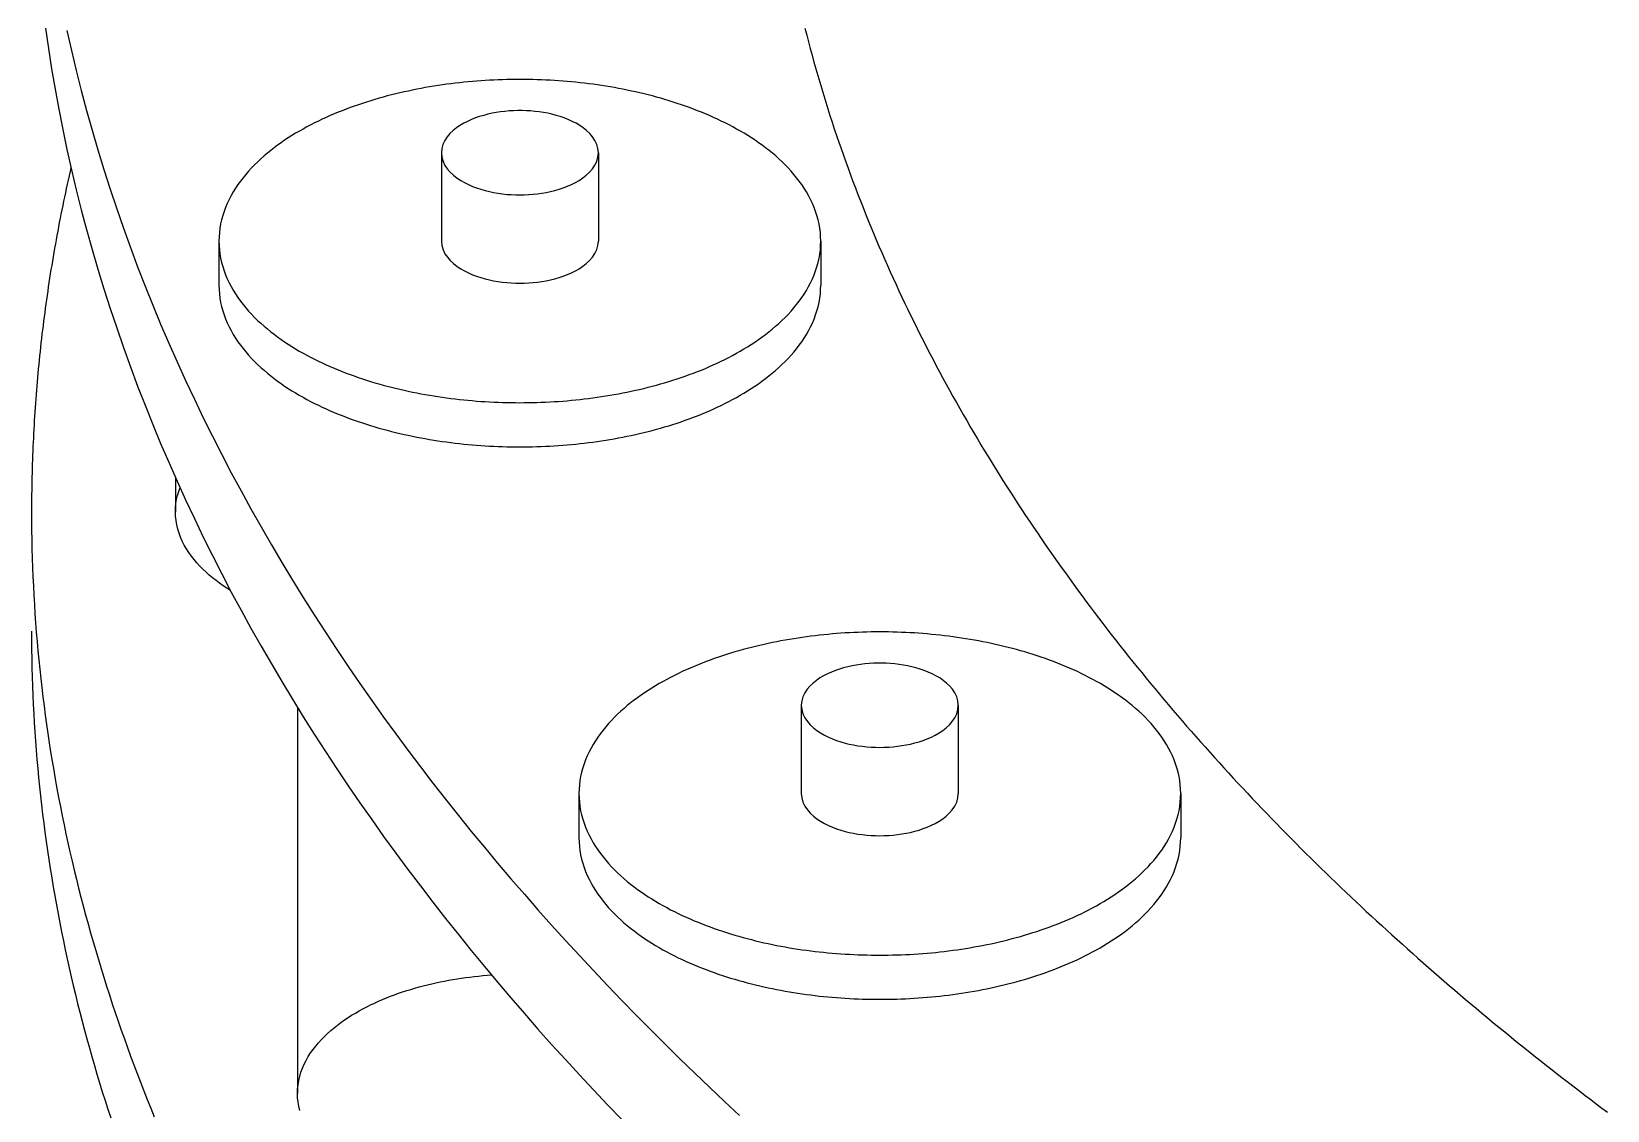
# Model space of a CAD drawing. Header units: millimetres. Extents: x 0 to 841, y 0 to 594.
# Drawn here: x 189.66 to 233.58, y 301.93 to 331.99 of the extents above; entities that cross this region are included whole.
import ezdxf

# ---------------------------------------------------------------- set-up
doc = ezdxf.new("R2010")
doc.units = ezdxf.units.MM
doc.layers.add('FINA', color=7, linetype='CONTINUOUS', lineweight=25)

msp = doc.modelspace()

# ---------------------------------------------------------------- linework, layer by layer
at = {"layer": 'FINA'}
for points in [[(190.048, 332.089), (190.13, 331.522), (190.219, 330.955), (190.315, 330.39), (190.419, 329.826), (190.53, 329.263), (190.648, 328.702), (190.774, 328.143), (190.907, 327.585), (191.047, 327.029), (191.194, 326.475), (191.349, 325.922), (191.51, 325.372), (191.678, 324.824), (191.852, 324.278), (192.034, 323.734), (192.222, 323.192), (192.416, 322.653), (192.617, 322.115), (192.825, 321.581), (193.038, 321.049), (193.258, 320.519), (193.484, 319.992), (193.716, 319.467), (193.953, 318.946), (194.197, 318.426), (194.446, 317.91), (194.701, 317.396), (194.961, 316.885), (195.227, 316.377), (195.498, 315.872), (195.775, 315.37), (196.056, 314.87), (196.343, 314.373), (196.635, 313.88), (196.931, 313.389), (197.233, 312.901), (197.539, 312.416), (197.85, 311.935), (198.166, 311.456), (198.486, 310.98), (198.81, 310.507), (199.139, 310.037), (199.472, 309.57), (199.809, 309.106), (200.15, 308.646), (200.495, 308.188), (200.845, 307.733), (201.198, 307.281), (201.555, 306.832), (201.915, 306.387), (202.28, 305.944), (202.648, 305.504), (203.019, 305.067), (203.394, 304.633), (203.773, 304.202), (204.154, 303.774), (204.539, 303.349), (204.927, 302.927), (205.319, 302.508), (205.713, 302.092), (206.111, 301.679)], [(211.214, 332.083), (211.262, 331.894), (211.311, 331.706), (211.361, 331.518), (211.412, 331.331), (211.463, 331.143), (211.516, 330.956), (211.57, 330.769), (211.625, 330.582), (211.68, 330.396), (211.737, 330.21), (211.794, 330.024), (211.852, 329.839), (211.911, 329.653), (211.971, 329.468), (212.032, 329.284), (212.094, 329.099), (212.157, 328.915), (212.221, 328.732), (212.285, 328.548), (212.35, 328.365), (212.417, 328.182), (212.484, 328), (212.552, 327.817), (212.62, 327.635), (212.69, 327.454), (212.761, 327.273), (212.832, 327.092), (212.904, 326.911), (212.977, 326.731), (213.051, 326.551), (213.126, 326.371), (213.201, 326.192), (213.277, 326.013), (213.354, 325.835), (213.432, 325.657), (213.511, 325.479), (213.59, 325.301), (213.671, 325.124), (213.752, 324.947), (213.833, 324.771), (213.916, 324.595), (213.999, 324.419), (214.084, 324.244), (214.168, 324.069), (214.254, 323.894), (214.34, 323.72), (214.428, 323.546), (214.515, 323.373), (214.604, 323.2), (214.693, 323.027), (214.783, 322.854), (214.874, 322.682), (214.966, 322.511), (215.058, 322.34), (215.151, 322.169), (215.244, 321.998), (215.339, 321.828), (215.434, 321.659), (215.529, 321.489), (215.626, 321.32), (215.723, 321.152), (215.821, 320.984), (215.919, 320.816), (216.018, 320.649), (216.118, 320.482), (216.218, 320.315), (216.319, 320.149), (216.421, 319.983), (216.523, 319.818), (216.626, 319.653), (216.73, 319.488), (216.834, 319.324), (216.939, 319.16), (217.044, 318.997), (217.15, 318.834), (217.257, 318.671), (217.364, 318.509), (217.472, 318.347), (217.581, 318.186), (217.69, 318.025), (217.799, 317.864), (217.91, 317.704), (218.02, 317.544), (218.132, 317.385), (218.244, 317.226), (218.356, 317.068), (218.47, 316.909), (218.583, 316.752), (218.698, 316.594), (218.812, 316.437), (218.928, 316.281), (219.044, 316.125), (219.16, 315.969), (219.277, 315.813), (219.394, 315.658), (219.513, 315.504), (219.631, 315.35), (219.75, 315.196), (219.87, 315.043), (219.99, 314.89), (220.11, 314.737), (220.232, 314.585), (220.353, 314.433), (220.475, 314.282), (220.598, 314.131), (220.721, 313.981), (220.845, 313.83), (220.969, 313.681), (221.093, 313.531), (221.218, 313.382), (221.344, 313.234), (221.47, 313.086), (221.596, 312.938), (221.723, 312.791), (221.851, 312.644), (221.978, 312.497), (222.107, 312.351), (222.235, 312.205), (222.365, 312.06), (222.494, 311.915), (222.624, 311.77), (222.755, 311.626), (222.886, 311.482), (223.017, 311.339), (223.149, 311.196), (223.281, 311.053), (223.414, 310.911), (223.547, 310.769), (223.68, 310.628), (223.814, 310.487), (223.948, 310.346), (224.083, 310.206), (224.218, 310.066), (224.353, 309.926), (224.489, 309.787), (224.626, 309.648), (224.762, 309.51), (224.899, 309.372), (225.037, 309.235), (225.175, 309.097), (225.313, 308.961), (225.451, 308.824), (225.59, 308.688), (225.73, 308.552), (225.869, 308.417), (226.009, 308.282), (226.15, 308.148), (226.29, 308.013), (226.432, 307.88), (226.573, 307.746), (226.715, 307.613), (226.857, 307.48), (227, 307.348), (227.142, 307.216), (227.286, 307.085), (227.429, 306.953), (227.573, 306.823), (227.717, 306.692), (227.862, 306.562), (228.007, 306.432), (228.152, 306.303), (228.297, 306.174), (228.443, 306.045), (228.59, 305.917), (228.736, 305.789), (228.883, 305.662), (229.03, 305.535), (229.177, 305.408), (229.325, 305.281), (229.473, 305.155), (229.622, 305.029), (229.77, 304.904), (229.919, 304.779), (230.068, 304.654), (230.218, 304.53), (230.368, 304.406), (230.518, 304.283), (230.668, 304.159), (230.819, 304.036), (230.97, 303.914), (231.121, 303.792), (231.273, 303.67), (231.425, 303.548), (231.577, 303.427), (231.729, 303.306), (231.882, 303.186), (232.035, 303.066), (232.188, 302.946), (232.341, 302.827), (232.495, 302.708), (232.649, 302.589), (232.804, 302.47), (232.958, 302.352), (233.113, 302.235), (233.268, 302.117), (233.423, 302), (233.579, 301.883)], [(211.214, 332.083), (211.262, 331.894), (211.311, 331.706), (211.361, 331.518), (211.412, 331.331), (211.463, 331.143), (211.516, 330.956), (211.57, 330.769), (211.625, 330.582), (211.68, 330.396), (211.737, 330.21), (211.794, 330.024), (211.852, 329.839), (211.911, 329.653), (211.971, 329.468), (212.032, 329.284), (212.094, 329.099), (212.157, 328.915), (212.221, 328.732), (212.285, 328.548), (212.35, 328.365), (212.417, 328.182), (212.484, 328), (212.552, 327.817), (212.62, 327.635), (212.69, 327.454), (212.761, 327.273), (212.832, 327.092), (212.904, 326.911), (212.977, 326.731), (213.051, 326.551), (213.126, 326.371), (213.201, 326.192), (213.277, 326.013), (213.354, 325.835), (213.432, 325.657), (213.511, 325.479), (213.59, 325.301), (213.671, 325.124), (213.752, 324.947), (213.833, 324.771), (213.916, 324.595), (213.999, 324.419), (214.084, 324.244), (214.168, 324.069), (214.254, 323.894), (214.34, 323.72), (214.428, 323.546), (214.515, 323.373), (214.604, 323.2), (214.693, 323.027), (214.783, 322.854), (214.874, 322.682), (214.966, 322.511), (215.058, 322.34), (215.151, 322.169), (215.244, 321.998), (215.339, 321.828), (215.434, 321.659), (215.529, 321.489), (215.626, 321.32), (215.723, 321.152), (215.821, 320.984), (215.919, 320.816), (216.018, 320.649), (216.118, 320.482), (216.218, 320.315), (216.319, 320.149), (216.421, 319.983), (216.523, 319.818), (216.626, 319.653), (216.73, 319.488), (216.834, 319.324), (216.939, 319.16), (217.044, 318.997), (217.15, 318.834), (217.257, 318.671), (217.364, 318.509), (217.472, 318.347), (217.581, 318.186), (217.69, 318.025), (217.799, 317.864), (217.91, 317.704), (218.02, 317.544), (218.132, 317.385), (218.244, 317.226), (218.356, 317.068), (218.47, 316.909), (218.583, 316.752), (218.698, 316.594), (218.812, 316.437), (218.928, 316.281), (219.044, 316.125), (219.16, 315.969), (219.277, 315.813), (219.394, 315.658), (219.513, 315.504), (219.631, 315.35), (219.75, 315.196), (219.87, 315.043), (219.99, 314.89), (220.11, 314.737), (220.232, 314.585), (220.353, 314.433), (220.475, 314.282), (220.598, 314.131), (220.721, 313.981), (220.845, 313.83), (220.969, 313.681), (221.093, 313.531), (221.218, 313.382), (221.344, 313.234), (221.47, 313.086), (221.596, 312.938), (221.723, 312.791), (221.851, 312.644), (221.978, 312.497), (222.107, 312.351), (222.235, 312.205), (222.365, 312.06), (222.494, 311.915), (222.624, 311.77), (222.755, 311.626), (222.886, 311.482), (223.017, 311.339), (223.149, 311.196), (223.281, 311.053), (223.414, 310.911), (223.547, 310.769), (223.68, 310.628), (223.814, 310.487), (223.948, 310.346), (224.083, 310.206), (224.218, 310.066), (224.353, 309.926), (224.489, 309.787), (224.626, 309.648), (224.762, 309.51), (224.899, 309.372), (225.037, 309.235), (225.175, 309.097), (225.313, 308.961), (225.451, 308.824), (225.59, 308.688), (225.73, 308.552), (225.869, 308.417), (226.009, 308.282), (226.15, 308.148), (226.29, 308.013), (226.432, 307.88), (226.573, 307.746), (226.715, 307.613), (226.857, 307.48), (227, 307.348), (227.142, 307.216), (227.286, 307.085), (227.429, 306.953), (227.573, 306.823), (227.717, 306.692), (227.862, 306.562), (228.007, 306.432), (228.152, 306.303), (228.297, 306.174), (228.443, 306.045), (228.59, 305.917), (228.736, 305.789), (228.883, 305.662), (229.03, 305.535), (229.177, 305.408), (229.325, 305.281), (229.473, 305.155), (229.622, 305.029), (229.77, 304.904), (229.919, 304.779), (230.068, 304.654), (230.218, 304.53), (230.368, 304.406), (230.518, 304.283), (230.668, 304.159), (230.819, 304.036), (230.97, 303.914), (231.121, 303.792), (231.273, 303.67), (231.425, 303.548), (231.577, 303.427), (231.729, 303.306), (231.882, 303.186), (232.035, 303.066), (232.188, 302.946), (232.341, 302.827), (232.495, 302.708), (232.649, 302.589), (232.804, 302.47), (232.958, 302.352), (233.113, 302.235), (233.268, 302.117), (233.423, 302), (233.579, 301.883)], [(190.648, 332.024), (190.774, 331.465), (190.907, 330.907), (191.047, 330.351), (191.194, 329.797), (191.349, 329.245), (191.51, 328.694), (191.678, 328.146), (191.852, 327.6), (192.034, 327.056), (192.222, 326.514), (192.416, 325.975), (192.617, 325.438), (192.825, 324.903), (193.038, 324.371), (193.258, 323.841), (193.484, 323.314), (193.716, 322.789), (193.953, 322.268), (194.197, 321.748), (194.446, 321.232), (194.701, 320.718), (194.961, 320.207), (195.227, 319.699), (195.498, 319.194), (195.775, 318.692), (196.056, 318.192), (196.343, 317.695), (196.635, 317.202), (196.931, 316.711), (197.233, 316.223), (197.539, 315.738), (197.85, 315.257), (198.166, 314.778), (198.486, 314.302), (198.81, 313.829), (199.139, 313.359), (199.472, 312.892), (199.809, 312.428), (200.15, 311.968), (200.495, 311.51), (200.845, 311.055), (201.198, 310.603), (201.555, 310.154), (201.915, 309.709), (202.28, 309.266), (202.648, 308.826), (203.019, 308.389), (203.394, 307.955), (203.773, 307.524), (204.154, 307.096), (204.539, 306.671), (204.927, 306.249), (205.319, 305.83), (205.713, 305.414), (206.111, 305.001), (206.511, 304.59), (206.914, 304.183), (207.321, 303.778), (207.73, 303.376), (208.142, 302.977), (208.556, 302.581), (208.973, 302.187), (209.393, 301.797)], [(211.655, 326.155), (211.651, 326.275), (211.643, 326.395), (211.628, 326.514), (211.607, 326.633), (211.581, 326.75), (211.549, 326.867), (211.512, 326.981), (211.47, 327.094), (211.423, 327.205), (211.372, 327.314), (211.316, 327.421), (211.257, 327.525), (211.193, 327.627), (211.126, 327.727), (211.056, 327.825), (210.982, 327.921), (210.906, 328.014), (210.827, 328.105), (210.746, 328.193), (210.662, 328.279), (210.576, 328.364), (210.488, 328.446), (210.398, 328.526), (210.306, 328.603), (210.212, 328.679), (210.117, 328.753), (210.02, 328.825), (209.922, 328.895), (209.823, 328.963), (209.723, 329.029), (209.621, 329.094), (209.518, 329.157), (209.415, 329.218), (209.31, 329.277), (209.204, 329.335), (209.098, 329.391), (208.991, 329.446), (208.883, 329.499), (208.774, 329.551), (208.665, 329.601), (208.555, 329.65), (208.444, 329.697), (208.333, 329.743), (208.221, 329.788), (208.109, 329.831), (207.996, 329.873), (207.882, 329.914), (207.769, 329.954), (207.655, 329.992), (207.54, 330.029), (207.425, 330.065), (207.31, 330.1), (207.194, 330.133), (207.078, 330.165), (206.962, 330.197), (206.845, 330.227), (206.729, 330.256), (206.611, 330.284), (206.494, 330.311), (206.377, 330.336), (206.259, 330.361), (206.141, 330.385), (206.022, 330.407), (205.904, 330.429), (205.785, 330.449), (205.667, 330.469), (205.548, 330.487), (205.429, 330.505), (205.309, 330.522), (205.19, 330.537), (205.07, 330.552), (204.951, 330.565), (204.831, 330.578), (204.711, 330.59), (204.591, 330.601), (204.471, 330.61), (204.351, 330.619), (204.231, 330.627), (204.111, 330.634), (203.991, 330.64), (203.87, 330.645), (203.75, 330.649), (203.63, 330.653), (203.509, 330.655), (203.389, 330.656), (203.269, 330.657), (203.148, 330.656), (203.028, 330.655), (202.908, 330.653), (202.787, 330.649), (202.667, 330.645), (202.547, 330.64), (202.426, 330.634), (202.306, 330.627), (202.186, 330.619), (202.066, 330.61), (201.946, 330.601), (201.826, 330.59), (201.706, 330.578), (201.587, 330.565), (201.467, 330.552), (201.347, 330.537), (201.228, 330.522), (201.109, 330.505), (200.99, 330.487), (200.871, 330.469), (200.752, 330.449), (200.633, 330.429), (200.515, 330.407), (200.397, 330.385), (200.279, 330.361), (200.161, 330.336), (200.043, 330.311), (199.926, 330.284), (199.809, 330.256), (199.692, 330.227), (199.575, 330.197), (199.459, 330.165), (199.343, 330.133), (199.227, 330.1), (199.112, 330.065), (198.997, 330.029), (198.883, 329.992), (198.769, 329.954), (198.655, 329.914), (198.542, 329.873), (198.429, 329.831), (198.316, 329.788), (198.205, 329.743), (198.093, 329.697), (197.983, 329.65), (197.873, 329.601), (197.763, 329.551), (197.655, 329.499), (197.547, 329.446), (197.439, 329.391), (197.333, 329.335), (197.227, 329.277), (197.123, 329.218), (197.019, 329.157), (196.916, 329.094), (196.815, 329.029), (196.714, 328.963), (196.615, 328.895), (196.517, 328.825), (196.42, 328.753), (196.325, 328.679), (196.232, 328.603), (196.14, 328.526), (196.05, 328.446), (195.962, 328.364), (195.876, 328.279), (195.792, 328.193), (195.71, 328.105), (195.631, 328.014), (195.555, 327.921), (195.481, 327.825), (195.411, 327.727), (195.344, 327.627), (195.281, 327.525), (195.221, 327.421), (195.166, 327.314), (195.114, 327.205), (195.067, 327.094), (195.025, 326.981), (194.988, 326.867), (194.957, 326.75), (194.93, 326.633), (194.91, 326.514), (194.895, 326.395), (194.886, 326.275), (194.883, 326.155)], [(205.456, 328.615), (205.445, 328.735), (205.412, 328.85), (205.361, 328.958), (205.295, 329.058), (205.217, 329.15), (205.13, 329.232), (205.036, 329.307), (204.937, 329.375), (204.834, 329.436), (204.727, 329.491), (204.617, 329.54), (204.506, 329.584), (204.392, 329.623), (204.277, 329.658), (204.161, 329.688), (204.044, 329.714), (203.926, 329.736), (203.807, 329.754), (203.688, 329.768), (203.568, 329.779), (203.449, 329.786), (203.329, 329.789), (203.209, 329.789), (203.089, 329.786), (202.969, 329.779), (202.849, 329.768), (202.73, 329.754), (202.611, 329.736), (202.493, 329.714), (202.376, 329.688), (202.26, 329.658), (202.145, 329.623), (202.032, 329.584), (201.92, 329.54), (201.81, 329.491), (201.704, 329.436), (201.6, 329.375), (201.501, 329.307), (201.407, 329.232), (201.321, 329.15), (201.243, 329.058), (201.176, 328.958), (201.125, 328.85), (201.092, 328.735), (201.081, 328.615)], [(201.081, 328.615), (201.093, 328.493), (201.127, 328.375), (201.181, 328.265), (201.25, 328.163), (201.33, 328.071), (201.42, 327.987), (201.517, 327.912), (201.62, 327.844), (201.726, 327.783), (201.836, 327.728), (201.949, 327.679), (202.064, 327.635), (202.18, 327.597), (202.298, 327.563), (202.418, 327.533), (202.538, 327.508), (202.659, 327.487), (202.781, 327.47), (202.903, 327.457), (203.026, 327.448), (203.148, 327.443), (203.271, 327.441), (203.394, 327.443), (203.517, 327.448), (203.639, 327.458), (203.761, 327.471), (203.883, 327.488), (204.004, 327.509), (204.124, 327.534), (204.244, 327.564), (204.362, 327.598), (204.478, 327.637), (204.593, 327.681), (204.706, 327.73), (204.816, 327.785)], [(201.081, 328.615), (201.081, 326.155)], [(204.816, 327.785), (204.921, 327.846), (205.023, 327.914), (205.12, 327.989), (205.209, 328.073), (205.289, 328.165), (205.357, 328.266), (205.411, 328.376), (205.445, 328.494), (205.456, 328.615)], [(205.456, 328.615), (205.456, 326.155)], [(190.759, 328.209), (190.732, 328.091), (190.705, 327.973), (190.679, 327.855), (190.653, 327.737), (190.627, 327.619), (190.602, 327.5), (190.577, 327.382), (190.552, 327.263), (190.528, 327.145), (190.504, 327.026), (190.48, 326.908), (190.457, 326.789), (190.434, 326.67), (190.411, 326.551), (190.388, 326.432), (190.366, 326.313), (190.345, 326.194), (190.323, 326.075), (190.302, 325.956), (190.281, 325.837), (190.261, 325.718), (190.241, 325.598), (190.221, 325.479), (190.202, 325.36), (190.183, 325.24), (190.164, 325.12), (190.145, 325.001), (190.127, 324.881), (190.11, 324.762), (190.092, 324.642), (190.075, 324.522), (190.058, 324.402), (190.042, 324.282), (190.026, 324.162), (190.01, 324.042), (189.995, 323.922), (189.98, 323.802), (189.965, 323.682), (189.951, 323.562), (189.937, 323.442), (189.923, 323.322), (189.91, 323.201), (189.897, 323.081), (189.884, 322.961), (189.872, 322.84), (189.86, 322.72), (189.848, 322.599), (189.837, 322.479), (189.826, 322.358), (189.816, 322.238), (189.805, 322.117), (189.796, 321.997), (189.786, 321.876), (189.777, 321.755), (189.768, 321.635), (189.759, 321.514), (189.751, 321.393), (189.743, 321.273), (189.736, 321.152), (189.729, 321.031), (189.722, 320.91), (189.716, 320.789), (189.71, 320.668), (189.704, 320.548), (189.698, 320.427), (189.693, 320.306), (189.689, 320.185), (189.684, 320.064), (189.68, 319.943), (189.677, 319.822), (189.673, 319.701), (189.67, 319.58), (189.668, 319.459), (189.665, 319.338), (189.664, 319.217), (189.662, 319.096), (189.661, 318.975), (189.66, 318.854), (189.659, 318.733), (189.659, 318.612)], [(194.883, 326.155), (194.886, 326.034), (194.895, 325.914), (194.91, 325.795), (194.93, 325.676), (194.957, 325.559), (194.988, 325.443), (195.025, 325.328), (195.067, 325.216), (195.114, 325.105), (195.165, 324.996), (195.221, 324.889), (195.28, 324.785), (195.344, 324.682), (195.411, 324.582), (195.481, 324.485), (195.554, 324.389), (195.631, 324.296), (195.71, 324.205), (195.791, 324.117), (195.875, 324.03), (195.961, 323.946), (196.049, 323.864), (196.139, 323.784), (196.231, 323.707), (196.324, 323.631), (196.419, 323.557), (196.516, 323.485), (196.614, 323.415), (196.713, 323.347), (196.813, 323.281), (196.915, 323.216), (197.018, 323.153), (197.121, 323.092), (197.226, 323.033), (197.331, 322.975), (197.438, 322.919), (197.545, 322.864), (197.653, 322.811), (197.762, 322.759), (197.871, 322.709), (197.981, 322.66), (198.091, 322.613), (198.203, 322.567), (198.314, 322.522), (198.427, 322.479), (198.539, 322.437), (198.653, 322.396), (198.766, 322.356), (198.88, 322.318), (198.995, 322.281), (199.11, 322.245), (199.225, 322.21), (199.341, 322.177), (199.456, 322.144), (199.573, 322.113), (199.689, 322.083), (199.806, 322.054), (199.923, 322.026), (200.04, 321.999), (200.158, 321.974), (200.276, 321.949), (200.394, 321.925), (200.512, 321.903), (200.63, 321.881), (200.749, 321.86), (200.867, 321.841), (200.986, 321.822), (201.105, 321.805), (201.225, 321.788), (201.344, 321.772), (201.463, 321.758), (201.583, 321.744), (201.703, 321.731), (201.822, 321.72), (201.942, 321.709), (202.062, 321.699), (202.182, 321.69), (202.302, 321.682), (202.422, 321.675), (202.543, 321.669), (202.663, 321.664), (202.783, 321.66), (202.903, 321.657), (203.024, 321.654), (203.144, 321.653), (203.264, 321.652), (203.385, 321.653), (203.505, 321.654), (203.625, 321.656), (203.746, 321.66), (203.866, 321.664), (203.986, 321.669), (204.106, 321.675), (204.226, 321.682), (204.347, 321.69), (204.467, 321.698), (204.586, 321.708), (204.706, 321.719), (204.826, 321.731), (204.946, 321.743), (205.065, 321.757), (205.185, 321.771), (205.304, 321.787), (205.423, 321.803), (205.542, 321.821), (205.661, 321.839), (205.78, 321.859), (205.899, 321.879), (206.017, 321.901), (206.135, 321.923), (206.253, 321.947), (206.371, 321.972), (206.489, 321.997), (206.606, 322.024), (206.723, 322.052), (206.84, 322.081), (206.956, 322.111), (207.073, 322.142), (207.189, 322.174), (207.304, 322.208), (207.419, 322.242), (207.534, 322.278), (207.649, 322.315), (207.763, 322.353), (207.877, 322.393), (207.99, 322.434), (208.103, 322.476), (208.215, 322.519), (208.327, 322.563), (208.438, 322.609), (208.549, 322.657), (208.659, 322.705), (208.768, 322.756), (208.877, 322.807), (208.985, 322.86), (209.092, 322.915), (209.198, 322.971)], [(194.883, 326.155), (194.883, 324.924)], [(201.081, 326.155), (201.093, 326.032), (201.127, 325.915), (201.181, 325.804), (201.25, 325.703), (201.33, 325.61), (201.42, 325.526), (201.517, 325.451), (201.62, 325.383), (201.726, 325.322), (201.836, 325.267), (201.949, 325.218), (202.064, 325.174), (202.18, 325.136), (202.298, 325.102), (202.418, 325.073), (202.538, 325.048), (202.659, 325.027), (202.781, 325.01), (202.903, 324.997), (203.026, 324.987), (203.148, 324.982), (203.271, 324.98), (203.394, 324.982), (203.517, 324.988), (203.639, 324.997), (203.761, 325.01), (203.883, 325.027), (204.004, 325.048), (204.124, 325.074), (204.244, 325.103), (204.362, 325.137), (204.478, 325.176), (204.593, 325.22), (204.706, 325.269), (204.816, 325.324)], [(204.816, 325.324), (204.921, 325.385), (205.023, 325.453), (205.12, 325.528), (205.209, 325.612), (205.289, 325.704), (205.357, 325.806), (205.411, 325.916), (205.445, 326.033), (205.456, 326.155)], [(209.198, 322.971), (209.304, 323.029), (209.409, 323.088), (209.513, 323.149), (209.616, 323.212), (209.718, 323.277), (209.818, 323.343), (209.918, 323.411), (210.016, 323.481), (210.113, 323.553), (210.208, 323.627), (210.302, 323.703), (210.394, 323.781), (210.484, 323.861), (210.573, 323.943), (210.659, 324.027), (210.743, 324.113), (210.825, 324.202), (210.904, 324.293), (210.981, 324.386), (211.054, 324.482), (211.125, 324.579), (211.192, 324.68), (211.255, 324.782), (211.315, 324.887), (211.371, 324.994), (211.422, 325.103), (211.469, 325.214), (211.512, 325.327), (211.549, 325.441), (211.58, 325.558), (211.607, 325.675), (211.628, 325.794), (211.643, 325.914), (211.651, 326.034), (211.655, 326.155)], [(211.655, 326.155), (211.655, 324.924)], [(194.883, 324.924), (194.886, 324.804), (194.895, 324.684), (194.91, 324.565), (194.93, 324.446), (194.957, 324.329), (194.988, 324.212), (195.025, 324.098), (195.067, 323.985), (195.114, 323.874), (195.165, 323.765), (195.221, 323.659), (195.28, 323.554), (195.344, 323.452), (195.411, 323.352), (195.481, 323.254), (195.554, 323.159), (195.631, 323.066), (195.71, 322.975), (195.791, 322.886), (195.875, 322.8), (195.961, 322.716), (196.049, 322.634), (196.139, 322.554), (196.231, 322.476), (196.324, 322.4), (196.419, 322.327), (196.516, 322.255), (196.614, 322.185), (196.713, 322.117), (196.813, 322.05), (196.915, 321.986), (197.018, 321.923), (197.121, 321.862), (197.226, 321.802), (197.331, 321.745), (197.438, 321.688), (197.545, 321.634), (197.653, 321.581), (197.762, 321.529), (197.871, 321.479), (197.981, 321.43), (198.091, 321.382), (198.203, 321.336), (198.314, 321.292), (198.427, 321.248), (198.539, 321.206), (198.653, 321.165), (198.766, 321.126), (198.88, 321.088), (198.995, 321.05), (199.11, 321.015), (199.225, 320.98), (199.341, 320.946), (199.456, 320.914), (199.573, 320.883), (199.689, 320.853), (199.806, 320.824), (199.923, 320.796), (200.04, 320.769), (200.158, 320.743), (200.276, 320.718), (200.394, 320.695), (200.512, 320.672), (200.63, 320.651), (200.749, 320.63), (200.867, 320.61), (200.986, 320.592), (201.105, 320.574), (201.225, 320.558), (201.344, 320.542), (201.463, 320.527), (201.583, 320.514), (201.703, 320.501), (201.822, 320.489), (201.942, 320.479), (202.062, 320.469), (202.182, 320.46), (202.302, 320.452), (202.422, 320.445), (202.543, 320.439), (202.663, 320.434), (202.783, 320.429), (202.903, 320.426), (203.024, 320.424), (203.144, 320.422), (203.264, 320.422), (203.385, 320.422), (203.505, 320.424), (203.625, 320.426), (203.746, 320.429), (203.866, 320.433), (203.986, 320.438), (204.106, 320.444), (204.226, 320.451), (204.347, 320.459), (204.467, 320.468), (204.586, 320.478), (204.706, 320.489), (204.826, 320.5), (204.946, 320.513), (205.065, 320.526), (205.185, 320.541), (205.304, 320.557), (205.423, 320.573), (205.542, 320.591), (205.661, 320.609), (205.78, 320.629), (205.899, 320.649), (206.017, 320.671), (206.135, 320.693), (206.253, 320.717), (206.371, 320.741), (206.489, 320.767), (206.606, 320.794), (206.723, 320.822), (206.84, 320.851), (206.956, 320.881), (207.073, 320.912), (207.189, 320.944), (207.304, 320.977), (207.419, 321.012), (207.534, 321.048), (207.649, 321.085), (207.763, 321.123), (207.877, 321.163), (207.99, 321.203), (208.103, 321.245), (208.215, 321.288), (208.327, 321.333), (208.438, 321.379), (208.549, 321.426), (208.659, 321.475), (208.768, 321.525), (208.877, 321.577), (208.985, 321.63), (209.092, 321.684), (209.198, 321.741)], [(209.198, 321.741), (209.304, 321.798), (209.409, 321.858), (209.513, 321.919), (209.616, 321.982), (209.718, 322.046), (209.818, 322.113), (209.918, 322.181), (210.016, 322.251), (210.113, 322.323), (210.208, 322.397), (210.302, 322.472), (210.394, 322.55), (210.484, 322.63), (210.573, 322.712), (210.659, 322.797), (210.743, 322.883), (210.825, 322.972), (210.904, 323.063), (210.981, 323.156), (211.054, 323.251), (211.125, 323.349), (211.192, 323.449), (211.255, 323.552), (211.315, 323.656), (211.371, 323.763), (211.422, 323.872), (211.469, 323.983), (211.512, 324.096), (211.549, 324.211), (211.58, 324.327), (211.607, 324.445), (211.628, 324.564), (211.643, 324.683), (211.651, 324.804), (211.655, 324.924)], [(193.67, 319.57), (193.67, 318.612)], [(193.67, 318.612), (193.674, 318.727), (193.685, 318.841), (193.703, 318.954), (193.728, 319.066), (193.76, 319.177), (193.798, 319.285)], [(189.659, 318.612), (189.66, 318.354), (189.662, 318.096), (189.666, 317.837), (189.672, 317.579), (189.679, 317.321), (189.688, 317.063), (189.698, 316.805), (189.71, 316.546), (189.723, 316.289), (189.739, 316.031), (189.755, 315.773), (189.773, 315.515), (189.793, 315.258), (189.814, 315), (189.837, 314.743), (189.862, 314.486), (189.888, 314.229), (189.916, 313.972), (189.945, 313.715), (189.975, 313.459), (190.008, 313.202), (190.042, 312.946), (190.077, 312.691), (190.114, 312.435), (190.152, 312.179), (190.192, 311.924), (190.234, 311.669), (190.277, 311.415), (190.321, 311.16), (190.367, 310.906), (190.415, 310.652), (190.464, 310.398), (190.514, 310.145), (190.566, 309.892), (190.62, 309.639), (190.675, 309.387), (190.731, 309.135), (190.789, 308.883), (190.849, 308.632), (190.91, 308.381), (190.972, 308.13), (191.036, 307.88), (191.101, 307.63), (191.167, 307.38), (191.236, 307.131), (191.305, 306.882), (191.376, 306.634), (191.448, 306.386), (191.522, 306.138), (191.597, 305.891), (191.673, 305.644), (191.751, 305.398), (191.83, 305.152), (191.911, 304.907), (191.993, 304.662), (192.076, 304.417), (192.16, 304.173), (192.246, 303.929), (192.333, 303.686), (192.422, 303.444), (192.512, 303.201), (192.603, 302.96), (192.695, 302.718), (192.789, 302.478), (192.884, 302.237), (192.98, 301.998), (193.078, 301.759)], [(195.204, 316.42), (195.101, 316.485), (195, 316.552), (194.901, 316.622), (194.803, 316.694), (194.707, 316.769), (194.614, 316.847), (194.523, 316.928), (194.434, 317.011), (194.349, 317.098), (194.267, 317.187), (194.188, 317.28), (194.114, 317.376), (194.043, 317.475), (193.977, 317.577), (193.917, 317.682), (193.862, 317.791), (193.813, 317.902), (193.77, 318.016), (193.735, 318.132), (193.707, 318.25), (193.686, 318.37), (193.674, 318.491), (193.67, 318.612)], [(189.659, 315.29), (189.66, 315.035), (189.662, 314.779), (189.666, 314.523), (189.672, 314.268), (189.679, 314.012), (189.687, 313.757), (189.697, 313.501), (189.709, 313.246), (189.722, 312.991), (189.737, 312.736), (189.753, 312.481), (189.771, 312.226), (189.79, 311.971), (189.811, 311.716), (189.834, 311.461), (189.858, 311.207), (189.883, 310.953), (189.91, 310.698), (189.939, 310.444), (189.969, 310.191), (190, 309.937), (190.034, 309.683), (190.068, 309.43), (190.104, 309.177), (190.142, 308.924), (190.181, 308.672), (190.222, 308.419), (190.264, 308.167), (190.308, 307.915), (190.353, 307.664), (190.399, 307.413), (190.447, 307.161), (190.497, 306.911), (190.548, 306.66), (190.6, 306.41), (190.654, 306.16), (190.709, 305.911), (190.766, 305.661), (190.824, 305.413), (190.884, 305.164), (190.945, 304.916), (191.007, 304.668), (191.071, 304.42), (191.137, 304.173), (191.203, 303.927), (191.271, 303.68), (191.341, 303.434), (191.412, 303.189), (191.484, 302.943), (191.557, 302.699), (191.632, 302.454), (191.708, 302.21), (191.786, 301.967), (191.865, 301.724)], [(221.686, 310.763), (221.683, 310.883), (221.674, 311.004), (221.659, 311.123), (221.638, 311.242), (221.612, 311.359), (221.58, 311.475), (221.543, 311.59), (221.501, 311.702), (221.454, 311.813), (221.403, 311.922), (221.347, 312.029), (221.288, 312.134), (221.224, 312.236), (221.157, 312.336), (221.087, 312.434), (221.014, 312.529), (220.937, 312.622), (220.858, 312.713), (220.777, 312.802), (220.693, 312.888), (220.607, 312.972), (220.519, 313.054), (220.429, 313.134), (220.337, 313.212), (220.243, 313.288), (220.148, 313.362), (220.052, 313.433), (219.954, 313.503), (219.854, 313.571), (219.754, 313.638), (219.652, 313.702), (219.55, 313.765), (219.446, 313.826), (219.341, 313.886), (219.236, 313.943), (219.129, 314), (219.022, 314.054), (218.914, 314.108), (218.805, 314.159), (218.696, 314.21), (218.586, 314.258), (218.475, 314.306), (218.364, 314.352), (218.252, 314.397), (218.14, 314.44), (218.027, 314.482), (217.914, 314.523), (217.8, 314.562), (217.686, 314.601), (217.571, 314.638), (217.456, 314.673), (217.341, 314.708), (217.225, 314.742), (217.109, 314.774), (216.993, 314.805), (216.877, 314.835), (216.76, 314.864), (216.643, 314.892), (216.525, 314.919), (216.408, 314.945), (216.29, 314.97), (216.172, 314.993), (216.054, 315.016), (215.935, 315.037), (215.817, 315.058), (215.698, 315.077), (215.579, 315.096), (215.46, 315.114), (215.34, 315.13), (215.221, 315.146), (215.102, 315.16), (214.982, 315.174), (214.862, 315.187), (214.742, 315.198), (214.623, 315.209), (214.503, 315.219), (214.382, 315.228), (214.262, 315.236), (214.142, 315.243), (214.022, 315.249), (213.902, 315.254), (213.781, 315.258), (213.661, 315.261), (213.541, 315.264), (213.42, 315.265), (213.3, 315.265), (213.179, 315.265), (213.059, 315.264), (212.939, 315.261), (212.818, 315.258), (212.698, 315.254), (212.578, 315.249), (212.458, 315.243), (212.337, 315.236), (212.217, 315.228), (212.097, 315.219), (211.977, 315.209), (211.857, 315.198), (211.737, 315.187), (211.618, 315.174), (211.498, 315.16), (211.379, 315.146), (211.259, 315.13), (211.14, 315.114), (211.021, 315.096), (210.902, 315.077), (210.783, 315.058), (210.665, 315.037), (210.546, 315.016), (210.428, 314.993), (210.31, 314.97), (210.192, 314.945), (210.074, 314.919), (209.957, 314.892), (209.84, 314.864), (209.723, 314.835), (209.607, 314.805), (209.49, 314.774), (209.374, 314.742), (209.259, 314.708), (209.143, 314.673), (209.028, 314.638), (208.914, 314.601), (208.8, 314.562), (208.686, 314.523), (208.573, 314.482), (208.46, 314.44), (208.348, 314.397), (208.236, 314.352), (208.125, 314.306), (208.014, 314.258), (207.904, 314.21), (207.795, 314.159), (207.686, 314.108), (207.578, 314.054), (207.471, 314), (207.364, 313.943), (207.259, 313.886), (207.154, 313.826), (207.05, 313.765), (206.947, 313.702), (206.846, 313.638), (206.745, 313.571), (206.646, 313.503), (206.548, 313.433), (206.451, 313.362), (206.356, 313.288), (206.263, 313.212), (206.171, 313.134), (206.081, 313.054), (205.993, 312.972), (205.907, 312.888), (205.823, 312.802), (205.741, 312.713), (205.662, 312.622), (205.586, 312.529), (205.513, 312.434), (205.442, 312.336), (205.375, 312.236), (205.312, 312.134), (205.252, 312.029), (205.197, 311.922), (205.145, 311.813), (205.099, 311.702), (205.057, 311.59), (205.02, 311.475), (204.988, 311.359), (204.961, 311.242), (204.941, 311.123), (204.926, 311.004), (204.917, 310.883), (204.914, 310.763)], [(215.487, 313.224), (215.476, 313.343), (215.443, 313.459), (215.392, 313.567), (215.326, 313.667), (215.248, 313.758), (215.161, 313.841), (215.067, 313.916), (214.968, 313.984), (214.865, 314.045), (214.758, 314.099), (214.649, 314.149), (214.537, 314.193), (214.423, 314.232), (214.308, 314.266), (214.192, 314.296), (214.075, 314.322), (213.957, 314.344), (213.838, 314.362), (213.719, 314.377), (213.6, 314.387), (213.48, 314.394), (213.36, 314.398), (213.24, 314.398), (213.12, 314.394), (213, 314.387), (212.88, 314.377), (212.761, 314.362), (212.643, 314.344), (212.525, 314.322), (212.407, 314.296), (212.291, 314.266), (212.176, 314.232), (212.063, 314.193), (211.951, 314.149), (211.842, 314.099), (211.735, 314.045), (211.631, 313.984), (211.532, 313.916), (211.439, 313.841), (211.352, 313.758), (211.274, 313.667), (211.208, 313.567), (211.156, 313.459), (211.124, 313.343), (211.112, 313.224)], [(197.07, 313.163), (197.07, 302.408)], [(211.112, 313.224), (211.124, 313.102), (211.158, 312.984), (211.212, 312.873), (211.281, 312.772), (211.362, 312.679), (211.452, 312.596), (211.548, 312.52), (211.651, 312.452), (211.757, 312.391), (211.867, 312.336), (211.98, 312.287), (212.095, 312.244), (212.211, 312.205), (212.33, 312.171), (212.449, 312.142), (212.569, 312.117), (212.69, 312.096), (212.812, 312.079), (212.934, 312.066), (213.057, 312.057), (213.179, 312.051), (213.302, 312.049), (213.425, 312.051), (213.548, 312.057), (213.67, 312.066), (213.793, 312.08), (213.914, 312.097), (214.035, 312.118), (214.156, 312.143), (214.275, 312.172), (214.393, 312.207), (214.51, 312.245), (214.624, 312.289), (214.737, 312.338), (214.847, 312.393)], [(211.112, 313.224), (211.112, 310.763)], [(214.847, 312.393), (214.953, 312.454), (215.054, 312.522), (215.151, 312.598), (215.24, 312.681), (215.32, 312.774), (215.389, 312.875), (215.442, 312.985), (215.476, 313.102), (215.487, 313.224)], [(215.487, 313.224), (215.487, 310.763)], [(204.914, 310.763), (204.917, 310.643), (204.926, 310.523), (204.941, 310.403), (204.961, 310.285), (204.988, 310.167), (205.019, 310.051), (205.056, 309.937), (205.098, 309.824), (205.145, 309.713), (205.196, 309.604), (205.252, 309.498), (205.312, 309.393), (205.375, 309.291), (205.442, 309.191), (205.512, 309.093), (205.586, 308.998), (205.662, 308.905), (205.741, 308.814), (205.822, 308.725), (205.906, 308.639), (205.992, 308.555), (206.08, 308.473), (206.17, 308.393), (206.262, 308.315), (206.355, 308.239), (206.45, 308.166), (206.547, 308.094), (206.645, 308.024), (206.744, 307.956), (206.845, 307.889), (206.946, 307.825), (207.049, 307.762), (207.152, 307.701), (207.257, 307.641), (207.363, 307.584), (207.469, 307.527), (207.576, 307.473), (207.684, 307.419), (207.793, 307.368), (207.902, 307.318), (208.012, 307.269), (208.123, 307.221), (208.234, 307.175), (208.346, 307.131), (208.458, 307.087), (208.571, 307.045), (208.684, 307.004), (208.797, 306.965), (208.912, 306.926), (209.026, 306.889), (209.141, 306.854), (209.256, 306.819), (209.372, 306.785), (209.488, 306.753), (209.604, 306.722), (209.72, 306.692), (209.837, 306.663), (209.954, 306.635), (210.072, 306.608), (210.189, 306.582), (210.307, 306.557), (210.425, 306.534), (210.543, 306.511), (210.661, 306.489), (210.78, 306.469), (210.899, 306.449), (211.018, 306.431), (211.137, 306.413), (211.256, 306.397), (211.375, 306.381), (211.495, 306.366), (211.614, 306.353), (211.734, 306.34), (211.854, 306.328), (211.973, 306.317), (212.093, 306.308), (212.213, 306.299), (212.333, 306.291), (212.454, 306.284), (212.574, 306.278), (212.694, 306.273), (212.814, 306.268), (212.935, 306.265), (213.055, 306.263), (213.175, 306.261), (213.296, 306.261), (213.416, 306.261), (213.536, 306.263), (213.657, 306.265), (213.777, 306.268), (213.897, 306.272), (214.017, 306.277), (214.138, 306.283), (214.258, 306.29), (214.378, 306.298), (214.498, 306.307), (214.618, 306.317), (214.738, 306.327), (214.857, 306.339), (214.977, 306.352), (215.097, 306.365), (215.216, 306.38), (215.335, 306.395), (215.455, 306.412), (215.574, 306.429), (215.693, 306.448), (215.811, 306.467), (215.93, 306.488), (216.048, 306.509), (216.166, 306.532), (216.284, 306.556), (216.402, 306.58), (216.52, 306.606), (216.637, 306.633), (216.754, 306.661), (216.871, 306.689), (216.988, 306.72), (217.104, 306.751), (217.22, 306.783), (217.335, 306.816), (217.451, 306.851), (217.565, 306.887), (217.68, 306.924), (217.794, 306.962), (217.908, 307.001), (218.021, 307.042), (218.134, 307.084), (218.246, 307.127), (218.358, 307.172), (218.469, 307.218), (218.58, 307.265), (218.69, 307.314), (218.799, 307.364), (218.908, 307.416), (219.016, 307.469), (219.123, 307.523), (219.23, 307.58)], [(204.914, 310.763), (204.914, 309.533)], [(211.112, 310.763), (211.124, 310.641), (211.158, 310.523), (211.212, 310.413), (211.281, 310.311), (211.362, 310.219), (211.452, 310.135), (211.548, 310.059), (211.651, 309.991), (211.757, 309.93), (211.867, 309.875), (211.98, 309.826), (212.095, 309.783), (212.211, 309.744), (212.33, 309.71), (212.449, 309.681), (212.569, 309.656), (212.69, 309.635), (212.812, 309.618), (212.934, 309.605), (213.057, 309.596), (213.179, 309.59), (213.302, 309.589), (213.425, 309.591), (213.548, 309.596), (213.67, 309.606), (213.793, 309.619), (213.914, 309.636), (214.035, 309.657), (214.156, 309.682), (214.275, 309.712), (214.393, 309.746), (214.51, 309.785), (214.624, 309.828), (214.737, 309.878), (214.847, 309.933)], [(214.847, 309.933), (214.953, 309.994), (215.054, 310.062), (215.151, 310.137), (215.24, 310.221), (215.32, 310.313), (215.389, 310.414), (215.442, 310.524), (215.476, 310.642), (215.487, 310.763)], [(219.23, 307.58), (219.335, 307.637), (219.44, 307.697), (219.544, 307.758), (219.647, 307.821), (219.749, 307.885), (219.85, 307.952), (219.949, 308.02), (220.047, 308.09), (220.144, 308.162), (220.239, 308.236), (220.333, 308.311), (220.425, 308.389), (220.516, 308.469), (220.604, 308.551), (220.69, 308.635), (220.774, 308.722), (220.856, 308.811), (220.935, 308.901), (221.012, 308.995), (221.085, 309.09), (221.156, 309.188), (221.223, 309.288), (221.287, 309.391), (221.346, 309.495), (221.402, 309.602), (221.454, 309.711), (221.501, 309.822), (221.543, 309.935), (221.58, 310.05), (221.612, 310.166), (221.638, 310.284), (221.659, 310.403), (221.674, 310.522), (221.683, 310.643), (221.686, 310.763)], [(221.686, 310.763), (221.686, 309.533)], [(204.914, 309.533), (204.917, 309.412), (204.926, 309.292), (204.941, 309.173), (204.961, 309.055), (204.988, 308.937), (205.019, 308.821), (205.056, 308.707), (205.098, 308.594), (205.145, 308.483), (205.196, 308.374), (205.252, 308.267), (205.312, 308.163), (205.375, 308.06), (205.442, 307.96), (205.512, 307.863), (205.586, 307.767), (205.662, 307.674), (205.741, 307.583), (205.822, 307.495), (205.906, 307.409), (205.992, 307.324), (206.08, 307.242), (206.17, 307.163), (206.262, 307.085), (206.355, 307.009), (206.45, 306.935), (206.547, 306.863), (206.645, 306.793), (206.744, 306.725), (206.845, 306.659), (206.946, 306.594), (207.049, 306.532), (207.152, 306.47), (207.257, 306.411), (207.363, 306.353), (207.469, 306.297), (207.576, 306.242), (207.684, 306.189), (207.793, 306.137), (207.902, 306.087), (208.012, 306.038), (208.123, 305.991), (208.234, 305.945), (208.346, 305.9), (208.458, 305.857), (208.571, 305.815), (208.684, 305.774), (208.797, 305.734), (208.912, 305.696), (209.026, 305.659), (209.141, 305.623), (209.256, 305.588), (209.372, 305.555), (209.488, 305.523), (209.604, 305.491), (209.72, 305.461), (209.837, 305.432), (209.954, 305.404), (210.072, 305.377), (210.189, 305.352), (210.307, 305.327), (210.425, 305.303), (210.543, 305.281), (210.661, 305.259), (210.78, 305.239), (210.899, 305.219), (211.018, 305.2), (211.137, 305.183), (211.256, 305.166), (211.375, 305.151), (211.495, 305.136), (211.614, 305.122), (211.734, 305.11), (211.854, 305.098), (211.973, 305.087), (212.093, 305.077), (212.213, 305.068), (212.333, 305.06), (212.454, 305.053), (212.574, 305.047), (212.694, 305.042), (212.814, 305.038), (212.935, 305.035), (213.055, 305.032), (213.175, 305.031), (213.296, 305.03), (213.416, 305.031), (213.536, 305.032), (213.657, 305.034), (213.777, 305.038), (213.897, 305.042), (214.017, 305.047), (214.138, 305.053), (214.258, 305.06), (214.378, 305.068), (214.498, 305.077), (214.618, 305.086), (214.738, 305.097), (214.857, 305.109), (214.977, 305.121), (215.097, 305.135), (215.216, 305.15), (215.335, 305.165), (215.455, 305.182), (215.574, 305.199), (215.693, 305.218), (215.811, 305.237), (215.93, 305.258), (216.048, 305.279), (216.166, 305.302), (216.284, 305.325), (216.402, 305.35), (216.52, 305.376), (216.637, 305.402), (216.754, 305.43), (216.871, 305.459), (216.988, 305.489), (217.104, 305.52), (217.22, 305.553), (217.335, 305.586), (217.451, 305.621), (217.565, 305.656), (217.68, 305.693), (217.794, 305.732), (217.908, 305.771), (218.021, 305.812), (218.134, 305.854), (218.246, 305.897), (218.358, 305.942), (218.469, 305.988), (218.58, 306.035), (218.69, 306.084), (218.799, 306.134), (218.908, 306.185), (219.016, 306.238), (219.123, 306.293), (219.23, 306.349)], [(219.23, 306.349), (219.335, 306.407), (219.44, 306.466), (219.544, 306.528), (219.647, 306.59), (219.749, 306.655), (219.85, 306.721), (219.949, 306.789), (220.047, 306.859), (220.144, 306.931), (220.239, 307.005), (220.333, 307.081), (220.425, 307.159), (220.516, 307.239), (220.604, 307.321), (220.69, 307.405), (220.774, 307.491), (220.856, 307.58), (220.935, 307.671), (221.012, 307.764), (221.085, 307.86), (221.156, 307.958), (221.223, 308.058), (221.287, 308.16), (221.346, 308.265), (221.402, 308.372), (221.454, 308.481), (221.501, 308.592), (221.543, 308.705), (221.58, 308.82), (221.612, 308.936), (221.638, 309.054), (221.659, 309.172), (221.674, 309.292), (221.683, 309.412), (221.686, 309.533)], [(197.07, 302.408), (197.074, 302.528), (197.087, 302.648), (197.107, 302.767), (197.134, 302.884), (197.169, 302.999), (197.211, 303.112), (197.259, 303.222), (197.313, 303.33), (197.372, 303.434), (197.437, 303.536), (197.506, 303.634), (197.58, 303.729), (197.657, 303.821), (197.738, 303.911), (197.822, 303.997), (197.909, 304.08), (197.999, 304.16), (198.091, 304.237), (198.185, 304.312), (198.282, 304.384), (198.38, 304.454), (198.48, 304.521), (198.581, 304.585), (198.684, 304.648), (198.788, 304.708), (198.894, 304.766), (199.001, 304.821), (199.108, 304.875), (199.217, 304.927), (199.327, 304.976), (199.437, 305.024), (199.548, 305.07), (199.66, 305.114), (199.773, 305.156), (199.886, 305.197), (200, 305.236), (200.115, 305.273), (200.23, 305.308), (200.345, 305.342), (200.461, 305.375), (200.577, 305.406), (200.694, 305.435), (200.811, 305.463), (200.928, 305.49), (201.046, 305.515), (201.164, 305.538), (201.282, 305.56), (201.401, 305.581), (201.519, 305.601), (201.638, 305.619), (201.758, 305.636), (201.877, 305.651), (201.996, 305.665), (202.116, 305.678), (202.236, 305.689), (202.356, 305.7), (202.476, 305.709)], [(197.134, 301.931), (197.107, 302.049), (197.087, 302.168), (197.074, 302.288), (197.07, 302.408)]]:
    msp.add_lwpolyline(points, dxfattribs=at)

doc.saveas('drawing.dxf')
